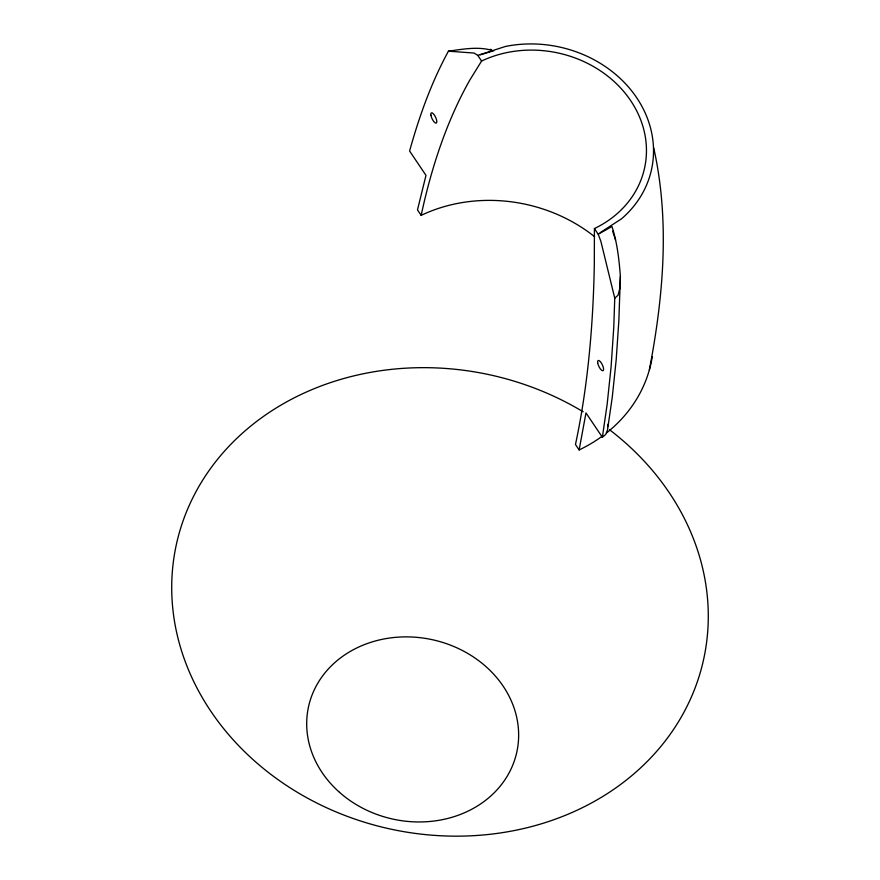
<?xml version="1.0" encoding="UTF-8"?>
<svg xmlns="http://www.w3.org/2000/svg" width="880" height="880" viewBox="0 0 880 880"><rect width="100%" height="100%" fill="white"/><g stroke="black" fill="none" stroke-linecap="round" stroke-linejoin="round"><path stroke-width="1.32" d="M594.605 236.698A149.215 128.568 12.1 0 0 421.157 215.358L417.483 209.902L425.986 175.351L409.596 151.019C419.166 116.567 431.266 82.632 448.426 51.183L474.089 53.053L477.774 55.385L481.591 61.05A109.087 93.995 12.1 0 1 630.641 100.595A109.087 93.995 12.1 0 1 594.407 228.558L594.308 264.704A1759.032 595.067 64.5 0 1 575.465 444.488L579.139 449.944A156.321 134.695 12.1 0 0 602.437 436.051M594.407 228.558L598.213 234.212L600.875 241.318L614.757 298.166L613.767 327.316L611.105 366.663L607.156 404.294L602.371 437.25L585.981 412.918L579.139 449.944M598.213 234.212L611.952 226.523C617.21 242.594 619.102 259.578 620.378 276.375L618.86 320.507L616.198 359.755L612.26 397.287L607.497 430.067L605.66 434.478L602.371 437.25M620.378 276.375L619.971 287.804L618.046 295.229L614.757 298.166M607.651 426.613L607.75 424.314M649.341 369.996C663.344 296.912 670.109 221.078 653.675 147.774M613.36 230.582L612.799 231.726L615.593 240.064M481.591 61.05L469.876 79.959A1759.032 595.067 64.5 0 0 421.157 215.358M600.127 232.683L621.566 218.779A116.193 100.111 12.1 0 0 636.68 97.713A116.193 100.111 12.1 0 0 505.505 46.442L477.774 55.385M480.326 54.791L492.074 51.238M448.426 51.183C463.045 49.137 479.622 45.98 493.724 50.974M489.984 49.368L491.436 49.555M609.499 429.715A269.83 232.496 12.1 0 1 545.391 822.558A269.83 232.496 12.1 0 1 172.557 569.041A269.83 232.496 12.1 0 1 583.165 411.807M652.267 356.774A156.321 134.695 12.1 0 1 606.683 432.817M339.493 792.319A106.579 91.839 12.1 0 0 515.647 756.734A106.579 91.839 12.1 0 0 382.866 639.188A106.579 91.839 12.1 0 0 339.493 792.319M430.903 115.203A5.687 1.925 64.5 0 0 435.886 123.145A5.687 1.925 64.5 0 0 434.665 115.5A5.687 1.925 64.5 0 0 430.903 115.203M597.685 362.846A5.687 1.925 64.5 0 0 602.668 370.788A5.687 1.925 64.5 0 0 601.447 363.143A5.687 1.925 64.5 0 0 597.685 362.846"/></g></svg>
